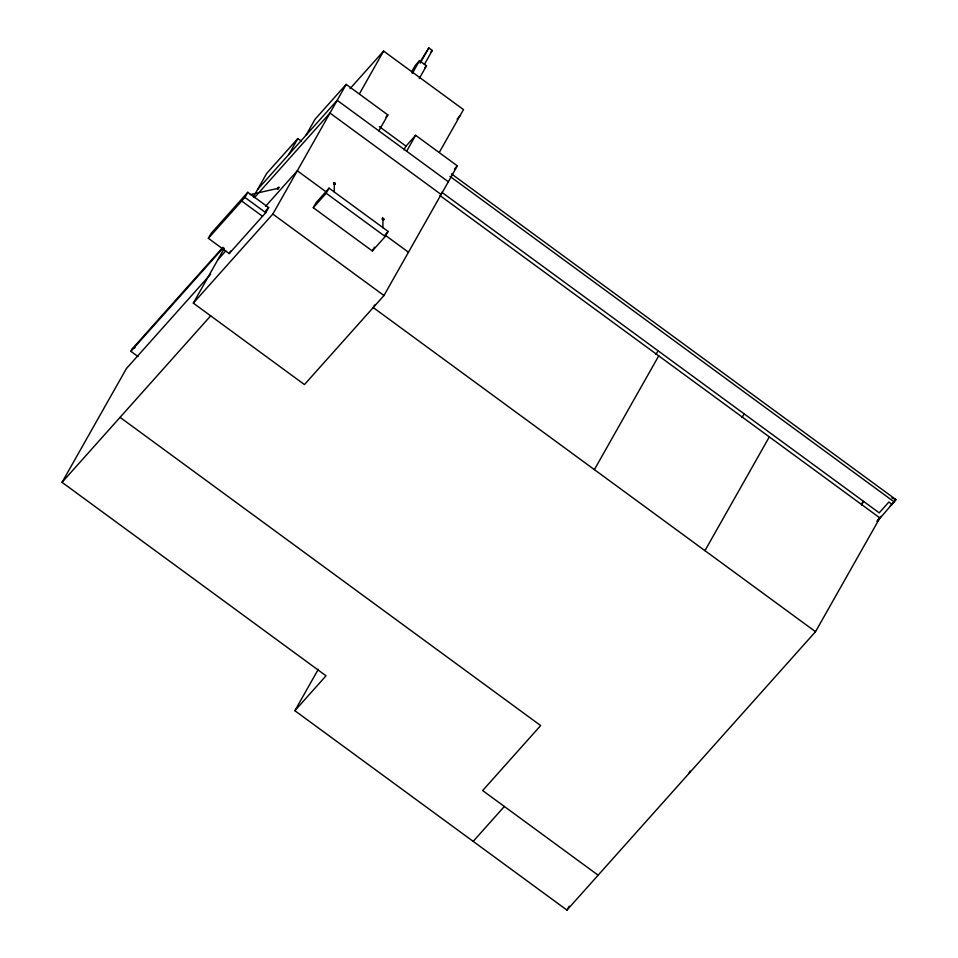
<?xml version="1.0" encoding="UTF-8"?>
<svg xmlns="http://www.w3.org/2000/svg" width="958" height="958" viewBox="0 0 958 958"><rect width="100%" height="100%" fill="white"/><g stroke="black" fill="none" stroke-linecap="round" stroke-linejoin="round"><path stroke-width="1.44" d="M334.258 191.971L334.342 183.493M382.889 227.609L382.972 219.131M333.635 182.679L333.971 183.768L335.276 184.056M335.216 184.104L333.743 182.631M384.062 219.442C380.134 221.094 384.326 215.622 383.667 219.945M138.048 356.592L130.863 351.323L132.3 348.772L222.951 247.248M439.985 195.564L879.887 517.931L815.521 631.693L566.968 910.1L294.872 710.704L326.031 675.797L62.042 482.341L126.408 368.579L210.628 274.239M208.365 238.314L211.251 233.225L247.775 192.307L268.623 207.575L265.737 212.664L229.202 253.583L208.365 238.314L244.901 197.396L247.775 192.307M403.905 149.807L405.988 146.131L415.652 135.306L457.337 165.854L383.966 295.519L304.464 384.577L193.312 303.123L224.34 248.29M253.343 197.013L266.671 173.446L297.83 138.551L301.435 141.197M229.202 253.583L230.65 251.044M288.825 154.466L297.83 138.551M306.021 135.21L315.026 119.295L346.185 84.388L387.87 114.936L378.865 130.851M193.312 303.123L272.814 214.065L346.185 84.388M359.454 93.752L383.607 51.073L463.492 109.619L439.411 152.202M313.278 207.694L316.164 202.593L329.049 188.151L388.098 231.429L385.224 236.518L372.327 250.96L313.278 207.694L326.175 193.253L329.049 188.151M411.617 71.886L415.221 65.515L419.52 60.701L426.466 65.791L419.257 78.532M412.311 73.443L419.52 60.701M420.191 61.767L428.825 47.9L432.298 50.451L424.37 64.449M420.179 63.18L428.825 47.9M406.647 151.22L415.652 135.306M372.327 250.96L374.494 247.14M374.686 304.967L373.225 307.554L815.521 631.693M294.872 710.704L318.319 669.259M656.002 354.46L658.086 350.796M594.379 469.624L658.733 355.861M742.067 417.532L744.138 413.856M704.956 550.658L769.31 436.896M566.968 910.1L569.172 906.22M688.742 773.705L690.203 771.118M861.517 505.07L863.589 501.393L861.601 503.621M877.48 521.224L895.958 499.609L451.422 173.841M278.203 188.079L277.437 188.93L278.706 187.181L277.724 189.145L278.994 187.385L278.239 188.235M333.755 182.523C332.965 186.463 337.587 182.02 333.576 182.727M257.666 189.373L337.18 100.315L448.332 181.769M350.065 88.639L383.607 51.073M254.433 197.647L329.971 113.044L441.123 194.498M130.863 351.323L223.07 248.05M217.801 259.834L225.753 250.924M265.51 206.389L297.315 170.775L325.995 191.792M265.653 210.892L268.623 207.575M430.861 52.055L432.298 50.451M424.741 67.719L426.466 65.791M385.93 117.104L387.87 114.936M62.042 482.341L210.676 315.853M457.074 119.055L460.044 115.714M385.128 234.758L388.098 231.429M454.475 169.063L457.337 165.854M473.192 841.375L504.339 806.468M878.067 519.643L881.049 516.302M889.994 506.291L895.958 499.609L891.838 497.909M876.905 521.26L879.887 517.931M382.446 218.113L382.362 219.095L383.655 219.813M132.3 348.772L135.066 347.658M250.194 194.642L278.359 188.259M382.458 218.244L383.907 219.43M449.949 176.356L894.521 502.148M379.356 126.624L405.988 146.131M892.365 504.555L888.892 502.016L879.216 512.841L441.734 192.235M385.763 235.584L408.467 252.229M326.175 193.253L385.224 236.518M272.814 214.065L383.966 295.519M244.901 197.396L265.737 212.664M241.667 201L262.516 216.28M120.061 417.353L540.659 725.565L482.64 790.554L598.127 875.193"/></g></svg>
